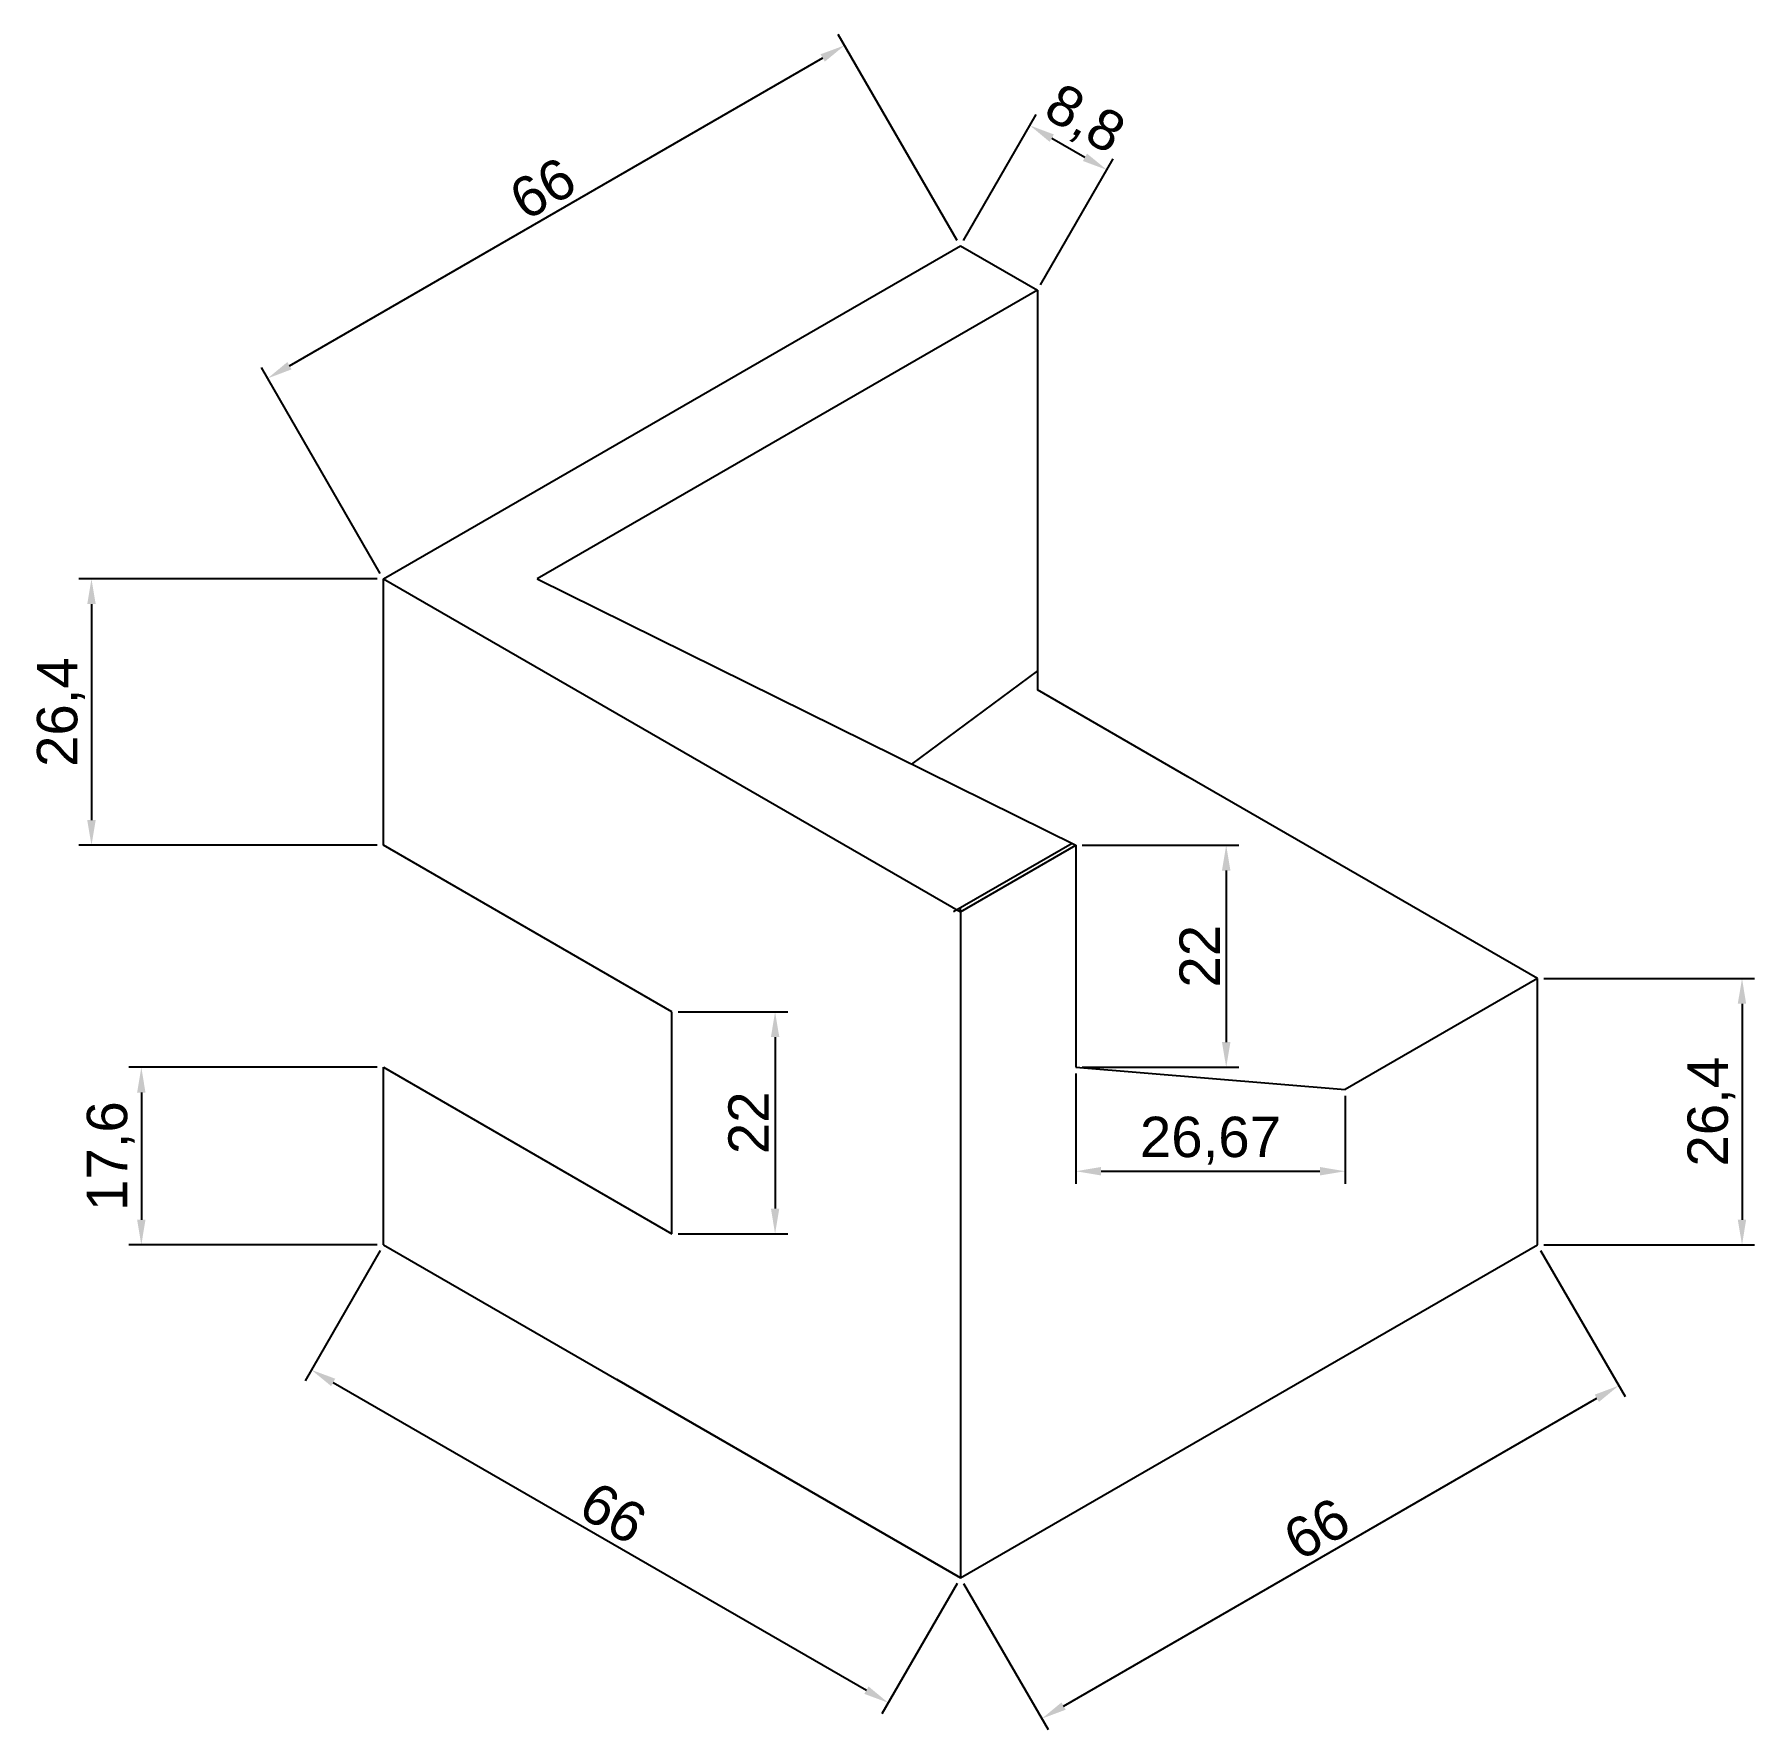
# Model space of a CAD drawing. Header units: centimetres. Extents: x 2520 to 2691, y 2201 to 2369.
import ezdxf

# ---------------------------------------------------------------- set-up
doc = ezdxf.new("R2010")
doc.units = ezdxf.units.CM
doc.styles.get("Standard").update_dxf_attribs({"font": 'arial.ttf'})
doc.dimstyles.new('ISO-25', dxfattribs={"dimtxt": 4, "dimasz": 2.5, "dimexe": 1.25, "dimexo": 0.625, "dimtad": 1, "dimtxsty": 'Standard', "dimcen": 2.5, "dimadec": 0, "dimazin": 0, "dimtfac": 1, "dimtmove": 0, "dimatfit": 3, "dimfxl": 1, "dimarcsym": 0})

# ---------------------------------------------------------------- blocks, each defined once
blk = doc.blocks.new('*D2')
at = {"color": 0, "lineweight": -2, "transparency": 16777216}
for p, q in [((2554.15, 2315), (2524.6, 2315)), ((2525.85, 2312.5), (2525.85, 2291.1)), ((2554.15, 2288.6), (2524.6, 2288.6))]:
    blk.add_line(p, q, dxfattribs=at)
at = {"color": 0, "transparency": 16777216}
for points in [[(2525.43, 2312.5), (2526.27, 2312.5), (2525.85, 2315)], [(2525.43, 2291.1), (2526.27, 2291.1), (2525.85, 2288.6)]]:
    blk.add_solid(points, dxfattribs=at)
at = {"layer": 'Defpoints', "color": 0, "transparency": 16777216}
for p in [(2554.77, 2315), (2525.85, 2288.6), (2554.77, 2288.6)]:
    blk.add_point(p, dxfattribs=at)
at = {"color": 0, "transparency": 16777216, "insert": (2522.82, 2301.8), "char_height": 4, "attachment_point": 5, "rotation": 90}
blk.add_mtext('26,4', dxfattribs=at)
blk = doc.blocks.new('*D3')
at = {"color": 0, "lineweight": -2, "transparency": 16777216}
for p, q in [((2554.15, 2266.6), (2529.54, 2266.6)), ((2530.79, 2264.1), (2530.79, 2251.5)), ((2554.15, 2249), (2529.54, 2249))]:
    blk.add_line(p, q, dxfattribs=at)
at = {"color": 0, "transparency": 16777216}
for points in [[(2530.37, 2264.1), (2531.2, 2264.1), (2530.79, 2266.6)], [(2530.37, 2251.5), (2531.2, 2251.5), (2530.79, 2249)]]:
    blk.add_solid(points, dxfattribs=at)
at = {"layer": 'Defpoints', "color": 0, "transparency": 16777216}
for p in [(2554.77, 2266.6), (2530.79, 2249), (2554.77, 2249)]:
    blk.add_point(p, dxfattribs=at)
at = {"color": 0, "transparency": 16777216, "insert": (2527.76, 2257.8), "char_height": 4, "attachment_point": 5, "rotation": 90}
blk.add_mtext('17,6', dxfattribs=at)
blk = doc.blocks.new('*D7')
at = {"color": 0, "lineweight": -2, "transparency": 16777216}
for p, q in [((2611.62, 2348.54), (2599.83, 2368.96)), ((2545.47, 2336.12), (2598.29, 2366.62)), ((2554.46, 2315.54), (2542.68, 2335.96))]:
    blk.add_line(p, q, dxfattribs=at)
at = {"color": 0, "transparency": 16777216}
for points in [[(2598.08, 2366.99), (2598.5, 2366.26), (2600.46, 2367.87)], [(2545.26, 2336.49), (2545.67, 2335.76), (2543.3, 2334.87)]]:
    blk.add_solid(points, dxfattribs=at)
at = {"layer": 'Defpoints', "color": 0, "transparency": 16777216}
for p in [(2600.46, 2367.87), (2611.93, 2348), (2554.77, 2315)]:
    blk.add_point(p, dxfattribs=at)
at = {"color": 0, "transparency": 16777216, "insert": (2570.55, 2353.68), "char_height": 4, "attachment_point": 5, "rotation": 30}
blk.add_mtext('66', dxfattribs=at)
blk = doc.blocks.new('*D8')
at = {"color": 0, "lineweight": -2, "transparency": 16777216}
for p, q in [((2554.46, 2248.46), (2547.01, 2235.54)), ((2549.8, 2235.37), (2602.62, 2204.88)), ((2611.62, 2215.46), (2604.16, 2202.54))]:
    blk.add_line(p, q, dxfattribs=at)
at = {"color": 0, "transparency": 16777216}
for points in [[(2550, 2235.74), (2549.59, 2235.01), (2547.63, 2236.62)], [(2602.83, 2205.24), (2602.41, 2204.51), (2604.79, 2203.62)]]:
    blk.add_solid(points, dxfattribs=at)
at = {"layer": 'Defpoints', "color": 0, "transparency": 16777216}
for p in [(2554.77, 2249), (2611.93, 2216), (2604.79, 2203.62)]:
    blk.add_point(p, dxfattribs=at)
at = {"color": 0, "transparency": 16777216, "insert": (2577.54, 2222.43), "char_height": 4, "attachment_point": 5, "rotation": 330}
blk.add_mtext('66', dxfattribs=at)
blk = doc.blocks.new('*D9')
at = {"color": 0, "lineweight": -2, "transparency": 16777216}
for p, q in [((2669.72, 2275.4), (2690.61, 2275.4)), ((2689.36, 2272.9), (2689.36, 2251.5)), ((2669.72, 2249), (2690.61, 2249))]:
    blk.add_line(p, q, dxfattribs=at)
at = {"color": 0, "transparency": 16777216}
for points in [[(2688.94, 2272.9), (2689.77, 2272.9), (2689.36, 2275.4)], [(2688.94, 2251.5), (2689.77, 2251.5), (2689.36, 2249)]]:
    blk.add_solid(points, dxfattribs=at)
at = {"layer": 'Defpoints', "color": 0, "transparency": 16777216}
for p in [(2669.09, 2275.4), (2669.09, 2249), (2689.36, 2249)]:
    blk.add_point(p, dxfattribs=at)
at = {"color": 0, "transparency": 16777216, "insert": (2686.33, 2262.2), "char_height": 4, "attachment_point": 5, "rotation": 90}
blk.add_mtext('26,4', dxfattribs=at)
blk = doc.blocks.new('*D10')
at = {"color": 0, "lineweight": -2, "transparency": 16777216}
for p, q in [((2583.98, 2272.1), (2594.82, 2272.1)), ((2593.57, 2269.6), (2593.57, 2252.6)), ((2583.98, 2250.1), (2594.82, 2250.1))]:
    blk.add_line(p, q, dxfattribs=at)
at = {"color": 0, "transparency": 16777216}
for points in [[(2593.16, 2269.6), (2593.99, 2269.6), (2593.57, 2272.1)], [(2593.16, 2252.6), (2593.99, 2252.6), (2593.57, 2250.1)]]:
    blk.add_solid(points, dxfattribs=at)
at = {"layer": 'Defpoints', "color": 0, "transparency": 16777216}
for p in [(2583.35, 2272.1), (2583.35, 2250.1), (2593.57, 2250.1)]:
    blk.add_point(p, dxfattribs=at)
at = {"color": 0, "transparency": 16777216, "insert": (2590.94, 2261.1), "char_height": 4, "attachment_point": 5, "rotation": 90}
blk.add_mtext('22', dxfattribs=at)
blk = doc.blocks.new('*D11')
at = {"color": 0, "lineweight": -2, "transparency": 16777216}
for p, q in [((2623.36, 2265.97), (2623.36, 2255.05)), ((2650.04, 2263.78), (2650.04, 2255.05)), ((2625.86, 2256.3), (2647.54, 2256.3))]:
    blk.add_line(p, q, dxfattribs=at)
at = {"color": 0, "transparency": 16777216}
for points in [[(2625.86, 2256.72), (2625.86, 2255.88), (2623.36, 2256.3)], [(2647.54, 2256.72), (2647.54, 2255.88), (2650.04, 2256.3)]]:
    blk.add_solid(points, dxfattribs=at)
at = {"layer": 'Defpoints', "color": 0, "transparency": 16777216}
for p in [(2623.36, 2266.6), (2650.04, 2264.4), (2650.04, 2256.3)]:
    blk.add_point(p, dxfattribs=at)
at = {"color": 0, "transparency": 16777216, "insert": (2636.7, 2259.33), "char_height": 4, "attachment_point": 5}
blk.add_mtext('26,67', dxfattribs=at)
blk = doc.blocks.new('*D12')
at = {"color": 0, "lineweight": -2, "transparency": 16777216}
for p, q in [((2623.99, 2288.6), (2639.51, 2288.6)), ((2638.26, 2286.1), (2638.26, 2269.1)), ((2623.99, 2266.6), (2639.51, 2266.6))]:
    blk.add_line(p, q, dxfattribs=at)
at = {"color": 0, "transparency": 16777216}
for points in [[(2637.84, 2286.1), (2638.68, 2286.1), (2638.26, 2288.6)], [(2637.84, 2269.1), (2638.68, 2269.1), (2638.26, 2266.6)]]:
    blk.add_solid(points, dxfattribs=at)
at = {"layer": 'Defpoints', "color": 0, "transparency": 16777216}
for p in [(2623.36, 2288.6), (2623.36, 2266.6), (2638.26, 2266.6)]:
    blk.add_point(p, dxfattribs=at)
at = {"color": 0, "transparency": 16777216, "insert": (2635.63, 2277.6), "char_height": 4, "attachment_point": 5, "rotation": 90}
blk.add_mtext('22', dxfattribs=at)
blk = doc.blocks.new('*D13')
at = {"color": 0, "lineweight": -2, "transparency": 16777216}
for p, q in [((2612.25, 2348.54), (2619.44, 2361.01)), ((2620.98, 2358.68), (2624.27, 2356.78)), ((2619.87, 2344.14), (2627.06, 2356.61))]:
    blk.add_line(p, q, dxfattribs=at)
at = {"color": 0, "transparency": 16777216}
for points in [[(2621.19, 2359.04), (2620.77, 2358.31), (2618.82, 2359.93)], [(2624.48, 2357.14), (2624.07, 2356.41), (2626.44, 2355.53)]]:
    blk.add_solid(points, dxfattribs=at)
at = {"layer": 'Defpoints', "color": 0, "transparency": 16777216}
for p in [(2626.44, 2355.53), (2611.93, 2348), (2619.55, 2343.6)]:
    blk.add_point(p, dxfattribs=at)
at = {"color": 0, "transparency": 16777216, "insert": (2624.14, 2360.35), "char_height": 4, "attachment_point": 5, "rotation": 330}
blk.add_mtext('8,8', dxfattribs=at)
blk = doc.blocks.new('*D15')
at = {"color": 0, "lineweight": -2, "transparency": 16777216}
for p, q in [((2669.4, 2248.46), (2677.77, 2233.97)), ((2622.15, 2203.3), (2674.98, 2233.8)), ((2612.25, 2215.46), (2620.61, 2200.97))]:
    blk.add_line(p, q, dxfattribs=at)
at = {"color": 0, "transparency": 16777216}
for points in [[(2674.77, 2234.16), (2675.19, 2233.44), (2677.14, 2235.05)], [(2621.94, 2203.66), (2622.36, 2202.94), (2619.99, 2202.05)]]:
    blk.add_solid(points, dxfattribs=at)
at = {"layer": 'Defpoints', "color": 0, "transparency": 16777216}
for p in [(2669.09, 2249), (2677.14, 2235.05), (2611.93, 2216)]:
    blk.add_point(p, dxfattribs=at)
at = {"color": 0, "transparency": 16777216, "insert": (2647.23, 2220.86), "char_height": 4, "attachment_point": 5, "rotation": 30}
blk.add_mtext('66', dxfattribs=at)

msp = doc.modelspace()

# ---------------------------------------------------------------- linework, layer by layer
for p, q in [((2554.775, 2315), (2611.933, 2348)), ((2611.933, 2348), (2619.554, 2343.6)), ((2619.554, 2343.6), (2570.017, 2315)), ((2619.554, 2343.6), (2619.554, 2305.9)), ((2554.775, 2288.6), (2554.775, 2315)), ((2554.775, 2315), (2611.933, 2282)), ((2570.017, 2315), (2623.364, 2288.6)), ((2619.554, 2305.9), (2607.097, 2296.65)), ((2619.554, 2305.9), (2619.554, 2304)), ((2634.449, 2295.4), (2619.554, 2304)), ((2669.09, 2275.4), (2634.449, 2295.4)), ((2583.354, 2272.1), (2554.775, 2288.6)), ((2622.991, 2288.785), (2611.24, 2282)), ((2611.933, 2282), (2623.364, 2288.6)), ((2623.364, 2288.6), (2623.364, 2266.6)), ((2611.933, 2282), (2611.933, 2282.4)), ((2611.933, 2282), (2611.933, 2216)), ((2669.09, 2275.4), (2650.038, 2264.4)), ((2669.09, 2249), (2669.09, 2275.4)), ((2583.354, 2250.1), (2583.354, 2272.1)), ((2554.775, 2249), (2554.775, 2266.6)), ((2554.775, 2266.6), (2583.354, 2250.1)), ((2623.364, 2266.6), (2650.038, 2264.4)), ((2554.775, 2249), (2611.933, 2216)), ((2611.933, 2216), (2669.09, 2249)), ((2669.09, 2249), (2669.09, 2249)), ((2611.933, 2216), (2577.898, 2235.65))]:
    msp.add_line(p, q)

# ---------------------------------------------------------------- dimensions: what is measured, and where the dimension line sits
at = {"color": 3}
for p1, p2, distance, picture, middle in [((2554.775, 2315), (2611.933, 2348), 22.95, '*D7', (2570.545, 2353.685)), ((2611.933, 2348), (2619.554, 2343.6), 13.77, '*D13', (2624.142, 2360.348)), ((2554.775, 2249), (2611.933, 2216), -14.289, '*D8', (2577.543, 2222.435)), ((2611.933, 2216), (2669.09, 2249), -16.108, '*D15', (2647.232, 2220.86))]:
    dim = msp.add_aligned_dim(p1=p1, p2=p2, distance=distance, dimstyle='ISO-25', dxfattribs=at)
    dim.commit()
    dim.dimension.update_dxf_attribs({"geometry": picture, "text_midpoint": middle})
for base, p1, p2, picture, middle in [((2525.85, 2288.6), (2554.775, 2315), (2554.775, 2288.6), '*D2', (2522.821, 2301.8)), ((2638.26, 2266.6), (2623.364, 2288.6), (2623.364, 2266.6), '*D12', (2635.627, 2277.6)), ((2689.355, 2249), (2669.09, 2275.4), (2669.09, 2249), '*D9', (2686.326, 2262.2)), ((2593.573, 2250.1), (2583.354, 2272.1), (2583.354, 2250.1), '*D10', (2590.94, 2261.1)), ((2530.786, 2249), (2554.775, 2266.6), (2554.775, 2249), '*D3', (2527.757, 2257.8))]:
    dim = msp.add_linear_dim(base=base, p1=p1, p2=p2, angle=90, dimstyle='ISO-25', dxfattribs=at)
    dim.commit()
    dim.dimension.update_dxf_attribs({"geometry": picture, "text_midpoint": middle})
dim = msp.add_linear_dim(base=(2650.038, 2256.3), p1=(2623.364, 2266.6), p2=(2650.038, 2264.4), dimstyle='ISO-25', dxfattribs=at)
dim.commit()
dim.dimension.update_dxf_attribs({"geometry": '*D11', "text_midpoint": (2636.701, 2259.329)})

doc.saveas('drawing.dxf')
